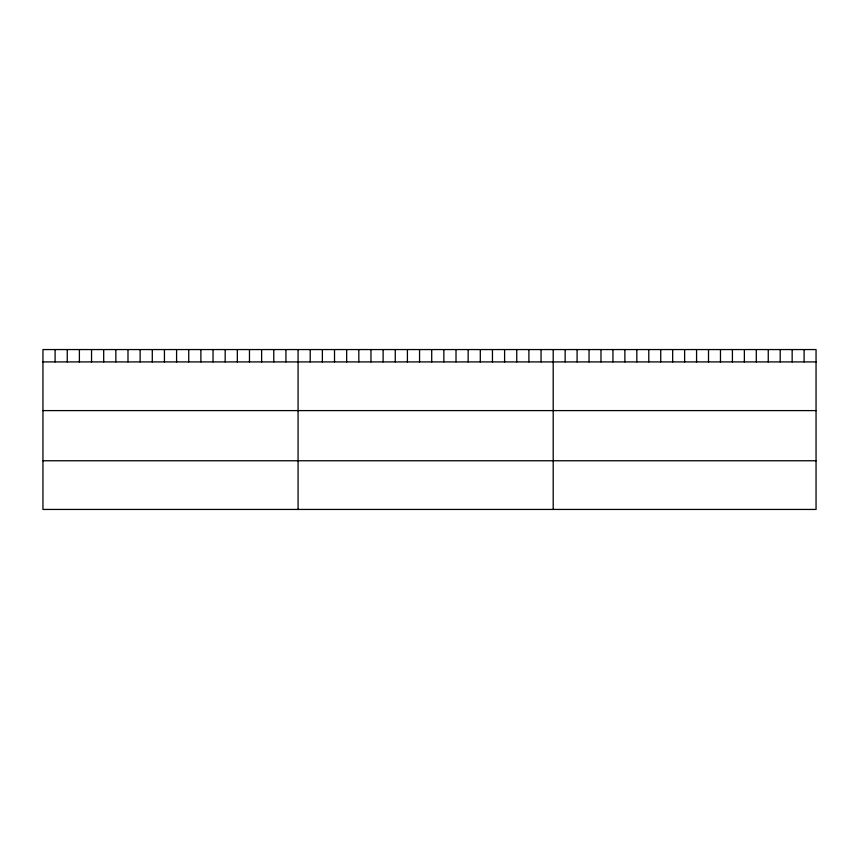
<?xml version="1.0" encoding="UTF-8"?>
<svg xmlns="http://www.w3.org/2000/svg" width="859" height="859" viewBox="0 0 859 859"><rect width="100%" height="100%" fill="white"/><g stroke="black" fill="none" stroke-linecap="round" stroke-linejoin="round"><path stroke-width="1.29" d="M816.05 361.918L816.05 509.441L42.95 509.441L42.95 349.559L816.05 349.559L816.05 361.918L42.95 361.918M42.95 410.602L816.05 410.602M42.95 460.757L816.05 460.757M804.099 349.559L804.099 361.918M792.159 349.559L792.159 361.918M780.208 349.559L780.208 361.918M768.257 349.559L768.257 361.918M756.307 349.559L756.307 361.918M744.366 349.559L744.366 361.918M732.416 349.559L732.416 361.918M720.465 349.559L720.465 361.918M708.514 349.559L708.514 361.918M696.574 349.559L696.574 361.918M684.623 349.559L684.623 361.918M672.672 349.559L672.672 361.918M660.732 349.559L660.732 361.918M648.781 349.559L648.781 361.918M636.83 349.559L636.83 361.918M624.88 349.559L624.88 361.918M612.939 349.559L612.939 361.918M600.989 349.559L600.989 361.918M589.038 349.559L589.038 361.918M577.087 349.559L577.087 361.918M565.147 349.559L565.147 361.918M553.196 349.559L553.196 509.441M541.052 349.559L541.052 361.918M528.897 349.559L528.897 361.918M516.753 349.559L516.753 361.918M504.598 349.559L504.598 361.918M492.454 349.559L492.454 361.918M480.299 349.559L480.299 361.918M468.155 349.559L468.155 361.918M456.011 349.559L456.011 361.918M443.856 349.559L443.856 361.918M431.712 349.559L431.712 361.918M419.557 349.559L419.557 361.918M407.413 349.559L407.413 361.918M395.258 349.559L395.258 361.918M383.114 349.559L383.114 361.918M370.97 349.559L370.97 361.918M358.815 349.559L358.815 361.918M346.671 349.559L346.671 361.918M334.516 349.559L334.516 361.918M322.372 349.559L322.372 361.918M310.217 349.559L310.217 361.918M298.073 349.559L298.073 509.441M285.929 349.559L285.929 361.918M273.774 349.559L273.774 361.918M261.63 349.559L261.63 361.918M249.475 349.559L249.475 361.918M237.331 349.559L237.331 361.918M225.176 349.559L225.176 361.918M213.032 349.559L213.032 361.918M200.888 349.559L200.888 361.918M188.733 349.559L188.733 361.918M176.589 349.559L176.589 361.918M164.434 349.559L164.434 361.918M152.29 349.559L152.29 361.918M140.135 349.559L140.135 361.918M127.991 349.559L127.991 361.918M115.847 349.559L115.847 361.918M103.692 349.559L103.692 361.918M91.548 349.559L91.548 361.918M79.393 349.559L79.393 361.918M67.249 349.559L67.249 361.918M55.094 349.559L55.094 361.918"/></g></svg>
